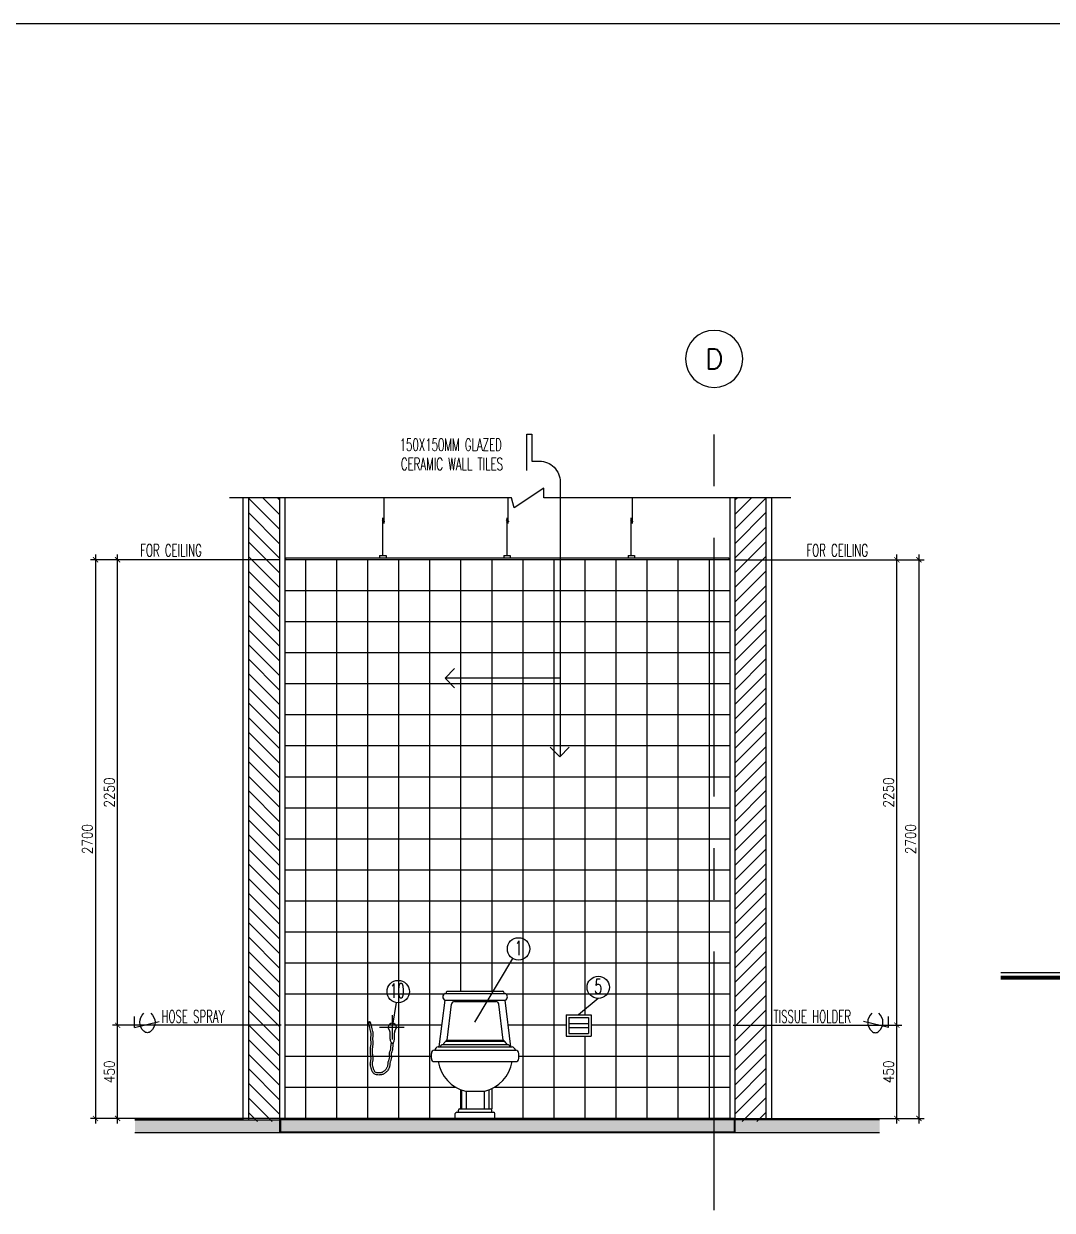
# Model space of a CAD drawing. Extents: x -263967 to -235090, y 196485 to 216410.
# Drawn here: x -250248 to -245279, y 210676 to 216410 of the extents above; entities that cross this region are included whole.
import ezdxf
from ezdxf.enums import TextEntityAlignment as Align

# ---------------------------------------------------------------- set-up
doc = ezdxf.new("R2010")
doc.units = 0
doc.header["$LTSCALE"] = 500
doc.header["$MEASUREMENT"] = 0
for name, pattern in [('CENTER2', [1.125, 0.75, -0.125, 0.125, -0.125]), ('CENTERX2', [4, 2.5, -0.5, 0.5, -0.5]), ('HIDDEN', [0.375, 0.25, -0.125]), ('HIDDEN2', [0.1875, 0.125, -0.0625])]:
    doc.linetypes.add(name, pattern=pattern)
doc.layers.get('0').update_dxf_attribs({"linetype": 'CONTINUOUS'})
doc.layers.get('DEFPOINTS').update_dxf_attribs({"linetype": 'CONTINUOUS'})
for name, color, linetype in [('A-SFIX', 2, 'CONTINUOUS'), ('ARCDIMR', 4, 'CONTINUOUS'), ('AX-CR', 2, 'CONTINUOUS'), ('AX-TXT', 2, 'CONTINUOUS'), ('AXES', 11, 'CENTERX2'), ('AXIS', 11, 'CENTER2'), ('BOARDER', 6, 'CONTINUOUS'), ('DIM1', 2, 'CONTINUOUS'), ('Dimout', 4, 'CONTINUOUS'), ('DRWIN', 2, 'CONTINUOUS'), ('DW', 7, 'CONTINUOUS'), ('ELE', 3, 'CONTINUOUS'), ('ELV', 7, 'CONTINUOUS'), ('FIX', 2, 'CONTINUOUS'), ('HatchA', 11, 'CONTINUOUS'), ('Plaster', 7, 'CONTINUOUS'), ('SANI', 2, 'CONTINUOUS'), ('SETTING', 3, 'CONTINUOUS'), ('Tile', 5, 'CONTINUOUS'), ('TITLE', 1, 'CONTINUOUS'), ('TXT', 2, 'CONTINUOUS'), ('WALL', 6, 'CONTINUOUS'), ('WallPartition', 2, 'CONTINUOUS'), ('Windows', 9, 'CONTINUOUS')]:
    doc.layers.add(name, color=color, linetype=linetype)
doc.styles.add('DIM', font='simplex.shx', dxfattribs={"width": 0.85})
doc.styles.add('ROMANS', font='romans.shx', dxfattribs={"width": 0.6})
doc.dimstyles.new('DIM1-25', dxfattribs={"dimscale": 25, "dimtxt": 2, "dimasz": 1, "dimexe": 1, "dimexo": 1, "dimgap": 0.6, "dimtad": 1, "dimdec": 0, "dimdsep": 46, "dimtxsty": 'DIM', "dimblk1": 'ARCHTICK', "dimblk2": 'ARCHTICK', "dimsah": 1, "dimcen": 0.09, "dimdle": 1, "dimclrd": 256, "dimclrt": 2, "dimadec": 0, "dimazin": 0, "dimtfac": 1, "dimtdec": 0, "dimtix": 1, "dimtmove": 1, "dimatfit": 3, "dimldrblk": 'ARCHTICK', "dimfxl": 0, "dimtvp": 2, "dimtolj": 1, "dimtzin": 0, "dimarcsym": 0})

# ---------------------------------------------------------------- blocks, each defined once
blk = doc.blocks.new('A$C69CD438C')
at = {"layer": 'A-SFIX'}
for p, q in [((65.9, 603.8, 658.7), (356.8, 603.8, 658.7)), ((76.8, 614.7, 658.7), (345.8, 614.7, 658.7)), ((38.4, 345.8, 658.7), (65.9, 570.8, 658.7)), ((65.9, 570.8, 658.7), (356.8, 570.8, 658.7)), ((75.6, 378.7, 658.7), (96.7, 551.5, 658.7)), ((111.9, 565, 658.7), (310.7, 565, 658.7)), ((347, 378.7, 658.7), (326, 551.5, 658.7)), ((384.2, 345.8, 658.7), (356.8, 570.8, 658.7)), ((32.9, 345.8, 658.7), (389.7, 345.8, 658.7)), ((51.2, 356.8, 658.7), (371.4, 356.8, 658.7)), ((70, 373.2, 658.7), (352.6, 373.2, 658.7)), ((75.6, 378.7, 658.7), (347, 378.7, 658.7)), ((0, 289.8, 658.7), (0, 314, 658.7)), ((15.4, 329.3, 658.7), (407.3, 329.3, 658.7)), ((422.6, 289.8, 658.7), (422.6, 314, 658.7)), ((15.4, 274.4, 658.7), (407.3, 274.4, 658.7)), ((145.5, 137.8, 658.7), (145.5, 46.1, 658.7)), ((164.7, 131.7, 658.7), (258, 131.7, 658.7)), ((167.4, 131.7, 658.7), (167.4, 46.1, 658.7)), ((255.2, 131.7, 658.7), (255.2, 46.1, 658.7)), ((277.2, 137.8, 658.7), (277.2, 46.1, 658.7)), ((115.6, 0, 658.7), (115.6, 23.1, 658.7)), ((307.1, 0), (115.6, 0)), ((122.2, 29.6, 658.7), (300.5, 29.6, 658.7)), ((130.5, 29.6, 658.7), (130.5, 39.5, 658.7)), ((137.1, 46.1, 658.7), (285.5, 46.1, 658.7)), ((292.1, 29.6, 658.7), (292.1, 39.5, 658.7)), ((307.1, 0, 658.7), (307.1, 23.1, 658.7))]:
    blk.add_line(p, q, dxfattribs=at)
for centre, radius, start, end in [((72.7, 587.3, 658.7), 17.8, 112.61986, 247.38014), ((79.6, 606.5, 658.7), 8.68, 108.43495, 198.43495), ((343, 606.5, 658.7), 8.68, 341.56505, 71.56505), ((349.9, 587.3, 658.7), 17.8, 292.61986, 67.38014), ((111.9, 549.6, 658.7), 15.4, 90, 173.04704), ((310.7, 549.6, 658.7), 15.4, 6.95296, 90), ((35.7, 326.6, 658.7), 19.4, 98.1301, 171.8699), ((58.5, 343.3, 658.7), 15.3, 118.30463, 170.72602), ((92.8, 342.2, 658.7), 38.5, 126.28859, 157.78628), ((76.4, 372.4, 658.7), 6.42, 96.98527, 172.09737), ((346.2, 372.4, 658.7), 6.42, 7.90263, 83.01473), ((329.8, 342.2, 658.7), 38.5, 22.21372, 53.71141), ((364.2, 343.3, 658.7), 15.3, 9.27398, 61.69537), ((387, 326.6, 658.7), 19.4, 8.1301, 81.8699), ((15.4, 314, 658.7), 15.4, 90, 180), ((15.4, 289.8, 658.7), 15.4, 180, 270), ((407.3, 314, 658.7), 15.4, 0, 90), ((407.3, 289.8, 658.7), 15.4, 270, 0), ((208.2, 304.1, 658.7), 177.8, 189.59805, 255.82073), ((214.4, 304.1, 658.7), 177.8, 284.17927, 350.40195), ((122.2, 23.1, 658.7), 6.59, 90, 180), ((137.1, 39.5, 658.7), 6.59, 90, 180), ((285.5, 39.5, 658.7), 6.59, 0, 90), ((300.5, 23.1, 658.7), 6.59, 0, 90)]:
    blk.add_arc(centre, radius, start, end, dxfattribs=at)
blk = doc.blocks.new('A0-BOX')
at = {"layer": 'TITLE'}
blk.add_line((113.3, 79.7), (0, 79.7), dxfattribs=at)
blk = doc.blocks.new('walling')
at = {"layer": 'ELV'}
blk.add_line((0.1363, -1.1797), (-0.4198, -1.1797), dxfattribs=at)
blk.add_lwpolyline([(-0.025, -0.176), (-0.025, 0), (0, 0), (0, -0.1306), (0.0363, -0.1306, -0.414214), (0.1363, -0.2306), (0.1363, -1.5582)], format="xyb", dxfattribs=at)
at = {"layer": 'WALL'}
for p, q in [((-0.4198, -1.1797), (-0.3736, -1.1334)), ((-0.4198, -1.1797), (-0.3736, -1.2259)), ((0.1345, -1.56), (0.0882, -1.5137)), ((0.1345, -1.56), (0.1808, -1.5137))]:
    blk.add_line(p, q, dxfattribs=at)
at = {"layer": 'TXT', "style": 'ROMANS', "width": 0.6}
for s, p in [('150X150MM GLAZED', (-0.639, -0.0816)), ('CERAMIC WALL TILES', (-0.6331, -0.1746))]:
    blk.add_text(s, height=0.06, dxfattribs=at).set_placement(p)
blk = doc.blocks.new('GAN')
for p, q in [((-0.0212, 0.1644), (-0.0212, 0.29)), ((-0.0155, 0.01), (-0.0155, 0.1918)), ((0, 0.01), (-0.031, 0.01)), ((-0.031, 0.01), (-0.031, 0)), ((0, 0.01), (0, 0))]:
    blk.add_line(p, q)
blk.add_lwpolyline([(-0.0118, 0.184), (-0.024, 0.1754), (-0.0113, 0.1703)])
blk = doc.blocks.new('SCNTR', base_point=(3632.66, 549.66))
for q in [(3633.89, 554.57), (3636.1, 543.44)]:
    blk.add_line((3631.12, 543.44), q)
for centre, radius, start, end in [((3630.8, 549.38), 1.99, 133.3084, 182.4789), ((3633.47, 547.5), 5.23, 39.4883, 140.5117), ((3630.8, 549.21), 1.99, 177.5211, 226.6916), ((3633.47, 551.09), 5.23, 219.4883, 320.5117)]:
    blk.add_arc(centre, radius, start, end)
blk = doc.blocks.new('_ARCHTICK')
at = {"color": 0, "linetype": 'ByBlock', "const_width": 0.15}
blk.add_lwpolyline([(-0.5, -0.5), (0.5, 0.5)], dxfattribs=at)
blk = doc.blocks.new('*D289')
at = {"layer": 'DEFPOINTS', "color": 0}
for p in [(-249794.6, 211570.3), (-248979.1, 211570.3), (-248987.2, 211119.9)]:
    blk.add_point(p, dxfattribs=at)
at = {"layer": 'Dimout', "color": 0, "lineweight": -2}
for p, q in [((-249004.1, 211570.3), (-249819.6, 211570.3)), ((-249012.2, 211119.9), (-249819.6, 211119.9))]:
    blk.add_line(p, q, dxfattribs=at)
at = {"layer": 'Dimout', "lineweight": -2}
blk.add_line((-249794.6, 211094.9), (-249794.6, 211595.3), dxfattribs=at)
at = {"layer": 'Dimout', "lineweight": -2, "xscale": 25, "yscale": 25, "zscale": 25}
for p, rotation in [((-249794.6, 211570.3), 90), ((-249794.6, 211119.9), 270)]:
    blk.add_blockref('_ARCHTICK', p, dxfattribs=dict(at, rotation=rotation))
at = {"layer": 'Dimout', "color": 2, "insert": (-249834.6, 211345.1), "char_height": 50, "attachment_point": 5, "rotation": 90, "style": 'DIM'}
blk.add_mtext('\\A1;450', dxfattribs=at)
blk = doc.blocks.new('*D288')
at = {"layer": 'DEFPOINTS', "color": 0}
for p in [(-249695.7, 213819.9), (-249901.3, 211119.9), (-249162.2, 211119.9)]:
    blk.add_point(p, dxfattribs=at)
at = {"layer": 'Dimout', "lineweight": -2}
blk.add_line((-249901.3, 213844.9), (-249901.3, 211094.9), dxfattribs=at)
at = {"layer": 'Dimout', "color": 0, "lineweight": -2}
for p, q in [((-249720.7, 213819.9), (-249926.3, 213819.9)), ((-249187.2, 211119.9), (-249926.3, 211119.9))]:
    blk.add_line(p, q, dxfattribs=at)
at = {"layer": 'Dimout', "lineweight": -2, "xscale": 25, "yscale": 25, "zscale": 25}
for p, rotation in [((-249901.3, 213819.9), 90), ((-249901.3, 211119.9), 270)]:
    blk.add_blockref('_ARCHTICK', p, dxfattribs=dict(at, rotation=rotation))
at = {"layer": 'Dimout', "color": 2, "insert": (-249941.3, 212469.9), "char_height": 50, "attachment_point": 5, "rotation": 90, "style": 'DIM'}
blk.add_mtext('\\A1;2700', dxfattribs=at)
blk = doc.blocks.new('*D287')
at = {"layer": 'DEFPOINTS', "color": 0}
for p in [(-249794.6, 213819.9), (-248987.2, 213819.9), (-248979.1, 211570.3)]:
    blk.add_point(p, dxfattribs=at)
at = {"layer": 'Dimout', "lineweight": -2}
blk.add_line((-249794.6, 211545.3), (-249794.6, 213844.9), dxfattribs=at)
at = {"layer": 'Dimout', "color": 0, "lineweight": -2}
for p, q in [((-249012.2, 213819.9), (-249819.6, 213819.9)), ((-249004.1, 211570.3), (-249819.6, 211570.3))]:
    blk.add_line(p, q, dxfattribs=at)
at = {"layer": 'Dimout', "lineweight": -2, "xscale": 25, "yscale": 25, "zscale": 25}
for p, rotation in [((-249794.6, 213819.9), 90), ((-249794.6, 211570.3), 270)]:
    blk.add_blockref('_ARCHTICK', p, dxfattribs=dict(at, rotation=rotation))
at = {"layer": 'Dimout', "color": 2, "insert": (-249834.6, 212695.1), "char_height": 50, "attachment_point": 5, "rotation": 90, "style": 'DIM'}
blk.add_mtext('\\A1;2250', dxfattribs=at)
blk = doc.blocks.new('*D286')
at = {"layer": 'DEFPOINTS', "color": 0}
for p in [(-246837.2, 213819.9), (-246029.9, 213819.9), (-246845.4, 211570.3)]:
    blk.add_point(p, dxfattribs=at)
at = {"layer": 'Dimout', "lineweight": -2}
blk.add_line((-246029.9, 211545.3), (-246029.9, 213844.9), dxfattribs=at)
at = {"layer": 'Dimout', "color": 0, "lineweight": -2}
for p, q in [((-246812.2, 213819.9), (-246004.9, 213819.9)), ((-246820.4, 211570.3), (-246004.9, 211570.3))]:
    blk.add_line(p, q, dxfattribs=at)
at = {"layer": 'Dimout', "lineweight": -2, "xscale": 25, "yscale": 25, "zscale": 25}
for p, rotation in [((-246029.9, 213819.9), 90), ((-246029.9, 211570.3), 270)]:
    blk.add_blockref('_ARCHTICK', p, dxfattribs=dict(at, rotation=rotation))
at = {"layer": 'Dimout', "color": 2, "insert": (-246069.9, 212695.1), "char_height": 50, "attachment_point": 5, "rotation": 90, "style": 'DIM'}
blk.add_mtext('\\A1;2250', dxfattribs=at)
blk = doc.blocks.new('*D285')
at = {"layer": 'DEFPOINTS', "color": 0}
for p in [(-246128.8, 213819.9), (-246662.2, 211119.9), (-245923.2, 211119.9)]:
    blk.add_point(p, dxfattribs=at)
at = {"layer": 'Dimout', "lineweight": -2}
blk.add_line((-245923.2, 213844.9), (-245923.2, 211094.9), dxfattribs=at)
at = {"layer": 'Dimout', "color": 0, "lineweight": -2}
for p, q in [((-246103.8, 213819.9), (-245898.2, 213819.9)), ((-246637.2, 211119.9), (-245898.2, 211119.9))]:
    blk.add_line(p, q, dxfattribs=at)
at = {"layer": 'Dimout', "lineweight": -2, "xscale": 25, "yscale": 25, "zscale": 25}
for p, rotation in [((-245923.2, 213819.9), 90), ((-245923.2, 211119.9), 270)]:
    blk.add_blockref('_ARCHTICK', p, dxfattribs=dict(at, rotation=rotation))
at = {"layer": 'Dimout', "color": 2, "insert": (-245963.2, 212469.9), "char_height": 50, "attachment_point": 5, "rotation": 90, "style": 'DIM'}
blk.add_mtext('\\A1;2700', dxfattribs=at)
blk = doc.blocks.new('*D284')
at = {"layer": 'DEFPOINTS', "color": 0}
for p in [(-246845.4, 211570.3), (-246029.9, 211570.3), (-246837.2, 211119.9)]:
    blk.add_point(p, dxfattribs=at)
at = {"layer": 'Dimout', "color": 0, "lineweight": -2}
for p, q in [((-246820.4, 211570.3), (-246004.9, 211570.3)), ((-246812.2, 211119.9), (-246004.9, 211119.9))]:
    blk.add_line(p, q, dxfattribs=at)
at = {"layer": 'Dimout', "lineweight": -2}
blk.add_line((-246029.9, 211094.9), (-246029.9, 211595.3), dxfattribs=at)
at = {"layer": 'Dimout', "lineweight": -2, "xscale": 25, "yscale": 25, "zscale": 25}
for p, rotation in [((-246029.9, 211570.3), 90), ((-246029.9, 211119.9), 270)]:
    blk.add_blockref('_ARCHTICK', p, dxfattribs=dict(at, rotation=rotation))
at = {"layer": 'Dimout', "color": 2, "insert": (-246069.9, 211345.1), "char_height": 50, "attachment_point": 5, "rotation": 90, "style": 'DIM'}
blk.add_mtext('\\A1;450', dxfattribs=at)
blk = doc.blocks.new('A$C24F356C9')
at = {"layer": 'SANI'}
for p, q in [((0, 0.1021), (0.12, 0.1021)), ((0, 0.1021), (0, 0)), ((0.0128, 0.0893), (0.1072, 0.0893)), ((0.0128, 0.0893), (0.0128, 0.0128)), ((0.0128, 0.0606), (0.1072, 0.0606)), ((0.1072, 0.0893), (0.1072, 0.0128)), ((0.12, 0.1021), (0.12, 0)), ((0, 0), (0.12, 0)), ((0.0128, 0.0414), (0.1072, 0.0414)), ((0.0128, 0.0128), (0.1072, 0.0128))]:
    blk.add_line(p, q, dxfattribs=at)
blk = doc.blocks.new('A$C54676CD1')
at = {"layer": 'AXIS', "linetype": 'CENTER2', "ltscale": 10}
for p, q in [((0.1153, 0.1709), (0.1153, 0.29)), ((0.1716, 0.2302), (0.0525, 0.2302))]:
    blk.add_line(p, q, dxfattribs=at)
at = {"layer": 'DIM1', "linetype": 'HIDDEN'}
for points in [[(0.1196, 0.156), (0.1183, 0.1482), (0.1175, 0.142), (0.117, 0.1369), (0.1167, 0.1328), (0.1165, 0.1294), (0.1164, 0.1262), (0.1161, 0.1231), (0.1155, 0.1198), (0.1146, 0.1167), (0.1135, 0.1137), (0.1124, 0.1111), (0.1114, 0.1087), (0.1105, 0.1066), (0.1099, 0.1048), (0.1094, 0.1033), (0.1092, 0.1022), (0.1092, 0.1011), (0.1093, 0.0997), (0.1095, 0.0979), (0.1099, 0.0957), (0.1104, 0.0932), (0.1108, 0.0902), (0.111, 0.0869), (0.1109, 0.0832), (0.1103, 0.0796), (0.1094, 0.0762), (0.1084, 0.0731), (0.1073, 0.0702), (0.1063, 0.0674), (0.1053, 0.0648), (0.1046, 0.0625), (0.104, 0.0602), (0.1036, 0.058), (0.1033, 0.0555), (0.1031, 0.0527), (0.1028, 0.0497), (0.1025, 0.0464), (0.102, 0.0428), (0.1012, 0.039), (0.1, 0.0351), (0.0983, 0.0312), (0.0963, 0.0275), (0.094, 0.0241), (0.0915, 0.0208), (0.0889, 0.0178), (0.0862, 0.0149), (0.0834, 0.0123), (0.0806, 0.01), (0.0778, 0.0079), (0.0749, 0.0061), (0.0719, 0.0045), (0.0689, 0.0032), (0.0658, 0.0022), (0.0627, 0.0014), (0.0595, 0.0008), (0.0563, 0.0004), (0.0529, 0.0001), (0.0494, 0), (0.0458, 0.0001), (0.042, 0.0004), (0.0382, 0.001), (0.0344, 0.0021), (0.0306, 0.0036), (0.0269, 0.0059), (0.0237, 0.0088), (0.0212, 0.012), (0.0194, 0.0153), (0.018, 0.0186), (0.0169, 0.0217), (0.016, 0.0246), (0.0152, 0.0273), (0.0145, 0.0298), (0.0137, 0.0322), (0.0128, 0.0347), (0.0119, 0.0374), (0.011, 0.0402), (0.0102, 0.0433), (0.0095, 0.0465), (0.0091, 0.05), (0.0089, 0.0537), (0.0092, 0.0573), (0.0097, 0.0607), (0.0103, 0.064), (0.011, 0.0671), (0.0116, 0.0702), (0.012, 0.0732), (0.0124, 0.0763), (0.0125, 0.0795), (0.0124, 0.0831), (0.012, 0.087), (0.0115, 0.0913), (0.0109, 0.0959), (0.0102, 0.1007), (0.0096, 0.1057), (0.0092, 0.1108), (0.009, 0.1161), (0.009, 0.1212), (0.0094, 0.1262), (0.0099, 0.1309), (0.0105, 0.1354), (0.0111, 0.1396), (0.0117, 0.1435), (0.0122, 0.1471), (0.0125, 0.1503), (0.0126, 0.1533), (0.0126, 0.1563), (0.0125, 0.1592), (0.0123, 0.1622), (0.012, 0.1652), (0.0118, 0.1684), (0.0116, 0.1717), (0.0115, 0.1752), (0.0116, 0.1787), (0.0118, 0.1822), (0.012, 0.1855), (0.0123, 0.1887), (0.0126, 0.1917), (0.0127, 0.1946), (0.0128, 0.1973), (0.0128, 0.1998), (0.0125, 0.2023), (0.0121, 0.2051), (0.0113, 0.2089), (0.0101, 0.214), (0.0085, 0.2207), (0.0062, 0.2293), (0.0034, 0.2403), (0, 0.254)], [(0.1097, 0.1576), (0.1084, 0.1496), (0.1076, 0.1431), (0.107, 0.1378), (0.1067, 0.1334), (0.1066, 0.1299), (0.1064, 0.127), (0.1062, 0.1244), (0.1057, 0.1221), (0.1051, 0.1197), (0.1042, 0.1174), (0.1032, 0.115), (0.1022, 0.1127), (0.1012, 0.1103), (0.1004, 0.1079), (0.0997, 0.1056), (0.0993, 0.1032), (0.0992, 0.1009), (0.0993, 0.0986), (0.0997, 0.0963), (0.1001, 0.0939), (0.1005, 0.0916), (0.1009, 0.0892), (0.101, 0.0867), (0.1009, 0.0842), (0.1005, 0.0817), (0.0998, 0.0791), (0.099, 0.0764), (0.098, 0.0737), (0.0969, 0.0709), (0.0959, 0.0681), (0.095, 0.0653), (0.0942, 0.0624), (0.0937, 0.0595), (0.0933, 0.0565), (0.0931, 0.0535), (0.0929, 0.0506), (0.0926, 0.0476), (0.0922, 0.0446), (0.0915, 0.0416), (0.0906, 0.0386), (0.0893, 0.0356), (0.0877, 0.0327), (0.0858, 0.0298), (0.0837, 0.0271), (0.0815, 0.0245), (0.0792, 0.0221), (0.0768, 0.0198), (0.0745, 0.0179), (0.0722, 0.0162), (0.0699, 0.0148), (0.0676, 0.0136), (0.0653, 0.0126), (0.063, 0.0118), (0.0605, 0.0112), (0.0579, 0.0107), (0.0552, 0.0103), (0.0523, 0.0101), (0.0493, 0.01), (0.0463, 0.0101), (0.0433, 0.0103), (0.0404, 0.0108), (0.0376, 0.0116), (0.0351, 0.0126), (0.0329, 0.0139), (0.0311, 0.0156), (0.0296, 0.0176), (0.0283, 0.0198), (0.0273, 0.0222), (0.0264, 0.0248), (0.0256, 0.0274), (0.0248, 0.0301), (0.024, 0.0328), (0.0232, 0.0354), (0.0223, 0.038), (0.0214, 0.0405), (0.0206, 0.043), (0.0199, 0.0456), (0.0194, 0.0482), (0.019, 0.0508), (0.019, 0.0535), (0.0192, 0.0562), (0.0196, 0.0591), (0.0201, 0.062), (0.0208, 0.0652), (0.0214, 0.0685), (0.022, 0.0719), (0.0223, 0.0756), (0.0225, 0.0795), (0.0223, 0.0837), (0.022, 0.088), (0.0214, 0.0926), (0.0208, 0.0972), (0.0201, 0.102), (0.0196, 0.1067), (0.0192, 0.1115), (0.019, 0.1162), (0.019, 0.1208), (0.0193, 0.1253), (0.0198, 0.1297), (0.0204, 0.134), (0.021, 0.1381), (0.0216, 0.1421), (0.0221, 0.146), (0.0225, 0.1497), (0.0226, 0.1532), (0.0226, 0.1565), (0.0225, 0.1598), (0.0222, 0.1629), (0.022, 0.166), (0.0217, 0.1691), (0.0216, 0.1721), (0.0215, 0.1752), (0.0216, 0.1783), (0.0217, 0.1815), (0.022, 0.1846), (0.0223, 0.1878), (0.0225, 0.191), (0.0227, 0.1942), (0.0228, 0.1973), (0.0227, 0.2004), (0.0225, 0.2035), (0.0219, 0.2069), (0.0211, 0.2111), (0.0199, 0.2163), (0.0182, 0.2231), (0.0159, 0.2318), (0.0131, 0.2428), (0.0097, 0.2564)]]:
    blk.add_lwpolyline(points, dxfattribs=at)
at = {"layer": 'DIM1'}
blk.add_circle((0.0046, 0.2544), 0.00364, dxfattribs=at)
at = {"layer": 'SETTING'}
for p, q in [((0.1037, 0.2112), (0.0958, 0.229)), ((0.1053, 0.1733), (0.1053, 0.2039)), ((0.1253, 0.1733), (0.1253, 0.2039)), ((0.1268, 0.2112), (0.1347, 0.229)), ((0.1067, 0.1648), (0.1058, 0.1685)), ((0.1089, 0.1585), (0.1067, 0.1648)), ((0.1144, 0.1503), (0.1089, 0.1585)), ((0.1147, 0.1503), (0.1205, 0.1567)), ((0.1223, 0.1606), (0.1235, 0.1639)), ((0.124, 0.1658), (0.1247, 0.1685))]:
    blk.add_line(p, q, dxfattribs=at)
for centre, radius, start, end in [((0.1153, 0.2302), 0.02, 4.77123, 175.22877), ((0.1013, 0.2314), 0.006, 175.22877, 203.96841), ((0.1292, 0.2314), 0.006, 336.03159, 4.77123), ((0.0873, 0.2039), 0.018, 0, 23.96841), ((0.0973, 0.206), 0.008, 0, 23.96841), ((0.1253, 0.1733), 0.02, 180, 193.70485), ((0.1053, 0.1733), 0.02, 346.29515, 0), ((0.1433, 0.2039), 0.018, 156.03159, 180), ((0.1333, 0.206), 0.008, 156.03159, 180), ((0.1034, 0.1672), 0.02, 328.31381, 340.75167), ((0.1046, 0.1705), 0.02, 340.75167, 346.29515)]:
    blk.add_arc(centre, radius, start, end, dxfattribs=at)
blk = doc.blocks.new('AXU')
at = {"layer": 'AX-CR'}
blk.add_circle((0, 350), 350, dxfattribs=at)
at = {"layer": 'AX-TXT', "style": 'ROMANS'}
blk.add_attdef('AX', text='', height=250, dxfattribs=at).set_placement((0, 350), align=Align.MIDDLE)

msp = doc.modelspace()

# ---------------------------------------------------------------- hatches: boundary and pattern name
at = {"layer": 'HatchA'}
h = msp.add_hatch(dxfattribs=at)
h.set_pattern_fill('ANSI31', color=256, scale=400, style=0)
h.set_pattern_definition([(135, (-456879.88, 10653.194), (35.355339, 35.355339), [])])
h.paths.add_polyline_path([(-249162.2, 214119.9), (-249012.2, 214119.9), (-249012.2, 211104.9), (-249162.2, 211104.9)])
h = msp.add_hatch(dxfattribs=at)
h.set_pattern_fill('ANSI31', color=256, scale=400, style=0)
h.set_pattern_definition([(45, (-38944.613, 10653.194), (-35.355339, 35.355339), [])])
h.paths.add_polyline_path([(-246662.2, 214119.9), (-246812.2, 214119.9), (-246812.2, 211104.9), (-246662.2, 211104.9)])
at = {"layer": 'Windows'}
h = msp.add_hatch(dxfattribs=at)
h.set_pattern_fill('AR-SAND', color=256, scale=25, style=0)
h.set_pattern_definition([(37.5, (-464.006, 0), (-1.574834, 48.170594), [0, -38, 0, -42.5, 0, -40.625]), (7.5, (-464.006, 0), (44.244418, 70.553652), [0, -20.5, 0, -34.25, 0, -13.125]), (327.5, (-494.756, 0), (77.8535465, 0.1414763), [0, -12.5, 0, -45, 0, -58.75]), (317.5, (-494.756, 0), (75.153165, 21.941889), [0, -6.25, 0, -29.5, 0, -33.75])])
h.paths.add_polyline_path([(-249012.2, 211113.9), (-249711.1, 211113.9), (-249711.1, 211049.9), (-249012.2, 211049.9)])
h.paths.add_polyline_path([(-246912.2, 211113.9), (-249008.2, 211113.9), (-249008.2, 211053.9), (-246912.2, 211053.9)])
h.paths.add_polyline_path([(-246113.4, 211113.9), (-246812.2, 211113.9), (-246812.2, 211049.9), (-246113.4, 211049.9)])
h.paths.add_polyline_path([(-246816.2, 211113.9), (-246912.2, 211113.9), (-246912.2, 211053.9), (-246816.2, 211053.9)])

# ---------------------------------------------------------------- linework, layer by layer
msp.add_line((-248983.5, 213829.9), (-246841, 213829.9))
at = {"layer": 'AXES'}
msp.add_line((-246912.2, 210676), (-246912.2, 214652.6), dxfattribs=at)
at = {"layer": 'BOARDER', "const_width": 20}
msp.add_lwpolyline([(-245527.3, 211800.4), (-239146.7, 211800.4)], dxfattribs=at)
at = {"layer": 'DRWIN'}
msp.add_line((-245527.3, 211824.4), (-239146.7, 211824.4), dxfattribs=at)
at = {"layer": 'DW'}
for p, q in [((-248068.8, 211585), (-247885.1, 211892.8)), ((-248448.2, 211679.8), (-248467.2, 211570.1)), ((-247472.3, 211699.6), (-247567.2, 211619.9))]:
    msp.add_line(p, q, dxfattribs=at)
at = {"layer": 'ELE'}
msp.add_lwpolyline([(-246542.1, 214119.9), (-247735.8, 214119.9), (-247735.8, 214165.1), (-247879.2, 214071.6), (-247891, 214119.9), (-247891, 214119.9), (-249254.8, 214119.9)], dxfattribs=at)
at = {"layer": 'FIX', "color": 2}
for centre in [(-247857.4, 211939.2), (-248439, 211732.9), (-247472.3, 211753.6)]:
    msp.add_circle(centre, 54, dxfattribs=at)
at = {"layer": 'Plaster'}
for p, q in [((-249189.2, 214119.9), (-249189.2, 211113.9)), ((-248987.2, 214119.9), (-248987.2, 211119.9)), ((-246837.2, 214119.9), (-246837.2, 211119.9)), ((-246635.2, 214119.9), (-246635.2, 211113.9)), ((-248983.5, 213829.9), (-248983.5, 213819.9)), ((-248983.5, 213829.9), (-248983.5, 213819.9)), ((-246841, 213829.9), (-246841, 213819.9)), ((-249711.1, 211116.9), (-249189.2, 211116.9)), ((-246812.2, 211119.9), (-249012.2, 211119.9)), ((-246812.2, 211113.9), (-249012.2, 211113.9)), ((-246113.4, 211116.9), (-246635.2, 211116.9))]:
    msp.add_line(p, q, dxfattribs=at)
at = {"layer": 'Tile'}
for p, q in [((-246837.2, 213819.9), (-248987.2, 213819.9)), ((-248887.2, 213819.9), (-248887.2, 211119.9)), ((-248737.2, 213819.9), (-248737.2, 211119.9)), ((-248587.2, 213819.9), (-248587.2, 211119.9)), ((-248437.2, 213819.9), (-248437.2, 211119.9)), ((-248287.2, 213819.9), (-248287.2, 211119.9)), ((-248137.2, 213819.9), (-248137.2, 211734.6)), ((-247987.2, 213819.9), (-247987.2, 211734.6)), ((-247837.2, 213819.9), (-247837.2, 211119.9)), ((-247687.2, 213819.9), (-247687.2, 211119.9)), ((-247537.2, 213819.9), (-247537.2, 211619.9)), ((-247387.2, 213819.9), (-247387.2, 211119.9)), ((-247237.2, 213819.9), (-247237.2, 211119.9)), ((-247087.2, 213819.9), (-247087.2, 211119.9)), ((-246937.2, 213819.9), (-246937.2, 211119.9)), ((-246837.2, 213669.9), (-248987.2, 213669.9)), ((-246837.2, 213519.9), (-248987.2, 213519.9)), ((-246837.2, 213369.9), (-248987.2, 213369.9)), ((-246837.2, 213219.9), (-248987.2, 213219.9)), ((-246837.2, 213069.9), (-248987.2, 213069.9)), ((-246837.2, 212919.9), (-248987.2, 212919.9)), ((-246837.2, 212769.9), (-248987.2, 212769.9)), ((-246837.2, 212619.9), (-248987.2, 212619.9)), ((-246837.2, 212469.9), (-248987.2, 212469.9)), ((-246837.2, 212319.9), (-248987.2, 212319.9)), ((-246837.2, 212169.9), (-248987.2, 212169.9)), ((-246837.2, 212019.9), (-248987.2, 212019.9)), ((-246837.2, 211869.9), (-248987.2, 211869.9)), ((-248218.4, 211719.9), (-248987.2, 211719.9)), ((-246837.2, 211719.9), (-247916.1, 211719.9)), ((-248227.4, 211569.9), (-248987.2, 211569.9)), ((-247627.2, 211569.9), (-247907.1, 211569.9)), ((-246837.2, 211569.9), (-247507.2, 211569.9)), ((-247537.2, 211517.8), (-247537.2, 211119.9)), ((-248278.6, 211419.9), (-248987.2, 211419.9)), ((-246837.2, 211419.9), (-247855.9, 211419.9)), ((-248159, 211269.9), (-248987.2, 211269.9)), ((-248137.2, 211259.3), (-248137.2, 211166)), ((-247987.2, 211266.8), (-247987.2, 211166)), ((-246837.2, 211269.9), (-247975.5, 211269.9))]:
    msp.add_line(p, q, dxfattribs=at)
at = {"layer": 'WALL'}
for p, q in [((-249162.2, 214119.9), (-249162.2, 211113.9)), ((-249012.2, 214119.9), (-249012.2, 211049.9)), ((-246812.2, 214119.9), (-246812.2, 211049.9)), ((-246662.2, 214119.9), (-246662.2, 211113.9)), ((-249711.1, 211113.9), (-249012.2, 211113.9)), ((-249008.2, 211113.9), (-249008.2, 211053.9)), ((-246816.2, 211113.9), (-246816.2, 211053.9)), ((-246113.4, 211113.9), (-246812.2, 211113.9)), ((-246113.4, 211049.9), (-249711.1, 211049.9)), ((-246816.2, 211053.9), (-249008.2, 211053.9))]:
    msp.add_line(p, q, dxfattribs=at)
at = {"layer": 'WallPartition', "linetype": 'HIDDEN2', "const_width": 2}
msp.add_lwpolyline([(-249010.2, 211113.9), (-249010.2, 211051.9), (-246814.2, 211051.9), (-246814.2, 211113.9)], dxfattribs=at)

# ---------------------------------------------------------------- block references
for name, p, xscale, yscale, zscale in [('A0-BOX', (-263966.8, 196485.4), 250, 250, 250), ('GAN', (-248528.5, 213829.9), -1000, 1000, 1000), ('GAN', (-247928.5, 213829.9), -1000, 1000, 1000), ('GAN', (-247328.5, 213829.9), -1000, 1000, 1000)]:
    msp.add_blockref(name, p, dxfattribs=dict(xscale=xscale, yscale=yscale, zscale=zscale))
at = {"layer": 'A-SFIX'}
msp.add_blockref('A$C69CD438C', (-248278.6, 211119.9), dxfattribs=at)
at = {"layer": 'ARCDIMR', "yscale": 10.75199999992037, "zscale": 10.752}
for p, xscale, rotation in [((-249646.9, 211575.7), -10.75199999992037, 270), ((-246137.6, 211575.7), 10.75199999992037, 90)]:
    msp.add_blockref('SCNTR', p, dxfattribs=dict(at, xscale=xscale, rotation=rotation))
at = {"layer": 'AXES'}
ref = msp.add_blockref('AXU', (-246912.2, 214928.6), dxfattribs=dict(at, xscale=-0.3942857142857143, yscale=0.3942857142857143, zscale=0.3942857142857143, rotation=180))
ref.add_attrib('AX', 'D', dxfattribs={"layer": 'AX-TXT', "color": 6, "height": 98.6, "style": 'ROMANS'}).set_placement((-246912.2, 214790.6), align=Align.MIDDLE)
at = {"layer": 'Plaster', "xscale": 1000, "yscale": 1000, "zscale": 1000}
for name, p in [('A$C54676CD1', (-248582.5, 211329.7)), ('A$C24F356C9', (-247627.2, 211517.8))]:
    msp.add_blockref(name, p, dxfattribs=at)
at = {"layer": 'WALL', "xscale": 1000, "yscale": 1000, "zscale": 1000}
msp.add_blockref('walling', (-247792.9, 214427.1), dxfattribs=at)

# ---------------------------------------------------------------- texts
at = {"layer": 'TXT', "style": 'ROMANS', "width": 0.6}
for s, height, p in [('FOR CEILING', 60, (-249685.6, 213835.5)), ('FOR CEILING', 60, (-246466.4, 213835.5)), ('1', 70, (-247875.7, 211908.3)), ('10', 70, (-248479.6, 211702.1)), ('5', 70, (-247490.6, 211722.7)), ('HOSE SPRAY', 60, (-249582.9, 211582.5)), ('TISSUE HOLDER', 60, (-246625.8, 211582.5))]:
    msp.add_text(s, height=height, dxfattribs=at).set_placement(p)

# ---------------------------------------------------------------- dimensions: what is measured, and where the dimension line sits
at = {"layer": 'Dimout'}
for base, p1, p2, picture, middle in [((-249901.3, 211119.9), (-249695.7, 213819.9), (-249162.2, 211119.9), '*D288', (-249941.3, 212469.9)), ((-249794.6, 213819.9), (-248979.1, 211570.3), (-248987.2, 213819.9), '*D287', (-249834.6, 212695.1)), ((-246029.9, 213819.9), (-246845.4, 211570.3), (-246837.2, 213819.9), '*D286', (-246069.9, 212695.1)), ((-245923.2, 211119.9), (-246128.8, 213819.9), (-246662.2, 211119.9), '*D285', (-245963.2, 212469.9)), ((-249794.6, 211570.3), (-248987.2, 211119.9), (-248979.1, 211570.3), '*D289', (-249834.6, 211345.1)), ((-246029.9, 211570.3), (-246837.2, 211119.9), (-246845.4, 211570.3), '*D284', (-246069.9, 211345.1))]:
    dim = msp.add_linear_dim(base=base, p1=p1, p2=p2, angle=90, dimstyle='DIM1-25', dxfattribs=at)
    dim.commit()
    dim.dimension.update_dxf_attribs({"geometry": picture, "text_midpoint": middle})

doc.saveas('drawing.dxf')
